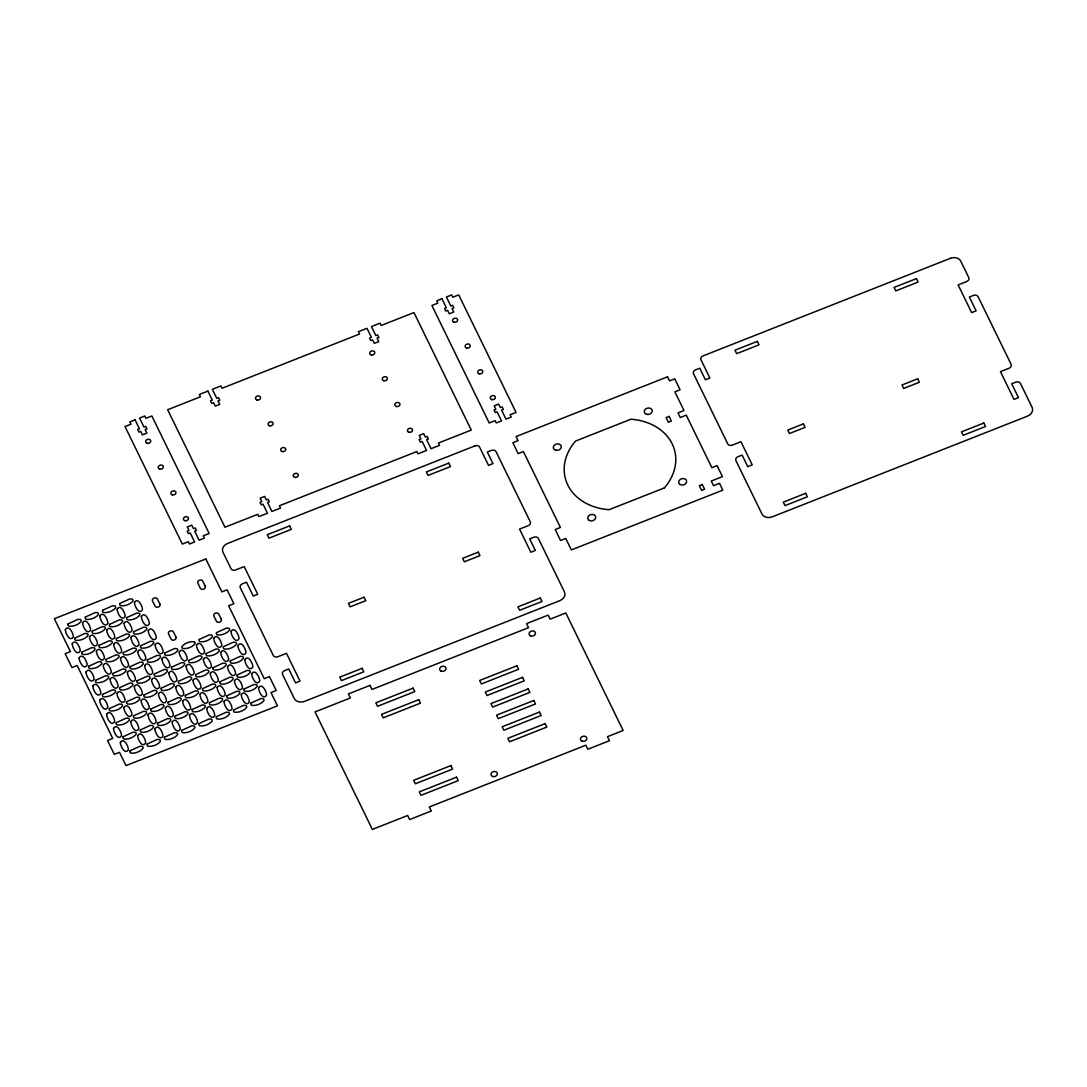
<?xml version="1.0" encoding="UTF-8"?>
<svg xmlns="http://www.w3.org/2000/svg" width="1087" height="1087" viewBox="0 0 1087 1087"><rect width="100%" height="100%" fill="white"/><g stroke="black" fill="none" stroke-linecap="round" stroke-linejoin="round"><path stroke-width="1.5" d="M194.22 641.846C190.13 641.099 184.192 643.314 181.842 646.724A2.554 2.025 -13.8 0 0 182.698 648.477C186.787 649.224 192.725 647.01 195.076 643.599A2.554 2.025 -13.8 0 0 194.22 641.846M65.342 629.59C65.206 632.838 69.894 642.566 73.359 636.914C73.495 633.68 68.807 623.952 65.342 629.59M72.231 643.721C72.095 646.955 76.783 656.684 80.261 651.031C80.384 647.798 75.71 638.069 72.231 643.721M79.134 657.866C78.998 661.1 83.685 670.828 87.15 665.176C87.286 661.942 82.598 652.214 79.134 657.866M82.612 622.783C82.476 626.017 87.164 635.746 90.642 630.093C90.778 626.859 86.09 617.131 82.612 622.783M85.995 671.956C85.873 675.19 90.561 684.919 94.025 679.266C94.161 676.032 89.474 666.304 85.995 671.956M89.501 636.9C89.379 640.148 94.066 649.877 97.531 644.224C97.667 640.977 92.979 631.248 89.501 636.9M92.857 686.019C92.721 689.267 97.409 698.995 100.887 693.343C101.009 690.096 96.335 680.367 92.857 686.019M96.403 651.045C96.267 654.292 100.955 664.021 104.434 658.369C104.569 655.121 99.882 645.393 96.403 651.045M99.895 615.962C99.759 619.21 104.447 628.938 107.912 623.286C108.048 620.038 103.36 610.31 99.895 615.962M99.746 700.15C99.624 703.384 104.298 713.113 107.776 707.46C107.912 704.227 103.224 694.498 99.746 700.15M103.279 665.135C103.143 668.383 107.83 678.111 111.309 672.459C111.431 669.212 106.757 659.483 103.279 665.135M106.784 630.093C106.648 633.327 111.336 643.056 114.814 637.403C114.937 634.169 110.263 624.441 106.784 630.093M106.648 714.295C106.512 717.529 111.2 727.257 114.678 721.605C114.814 718.371 110.127 708.642 106.648 714.295M110.127 679.212C110.004 682.446 114.678 692.174 118.157 686.522C118.293 683.288 113.605 673.56 110.127 679.212M113.687 644.238C113.551 647.472 118.238 657.2 121.703 651.548C121.839 648.314 117.151 638.585 113.687 644.238M113.524 728.385C113.388 731.619 118.075 741.348 121.554 735.695C121.676 732.461 117.002 722.733 113.524 728.385M117.165 609.155C117.029 612.389 121.717 622.117 125.195 616.465C125.331 613.231 120.643 603.502 117.165 609.155M117.029 693.329C116.893 696.577 121.581 706.292 125.059 700.653C125.182 697.406 120.508 687.677 117.029 693.329M120.548 658.328C120.426 661.562 125.1 671.29 128.579 665.638C128.714 662.404 124.027 652.676 120.548 658.328M120.372 742.448C120.249 745.696 124.923 755.411 128.402 749.772C128.538 746.524 123.85 736.796 120.372 742.448M124.054 623.272C123.932 626.506 128.606 636.235 132.084 630.596C132.22 627.348 127.532 617.62 124.054 623.272M123.932 707.474C123.796 710.708 128.483 720.436 131.948 714.784C132.084 711.55 127.396 701.822 123.932 707.474M127.41 672.391C127.274 675.625 131.962 685.353 135.44 679.715C135.562 676.467 130.875 666.739 127.41 672.391M130.956 637.417C130.82 640.651 135.508 650.379 138.987 644.727C139.122 641.493 134.435 631.764 130.956 637.417M130.793 721.564C130.671 724.798 135.345 734.527 138.823 728.888C138.959 725.64 134.272 715.912 130.793 721.564M134.475 602.388C134.34 605.636 139.027 615.364 142.492 609.712C142.628 606.464 137.94 596.736 134.475 602.388M134.299 686.522C134.177 689.756 138.851 699.484 142.329 693.832C142.465 690.598 137.777 680.87 134.299 686.522M137.832 651.507C137.696 654.741 142.383 664.47 145.862 658.817C145.984 655.583 141.31 645.855 137.832 651.507M137.655 735.641C137.519 738.875 142.207 748.603 145.685 742.951C145.807 739.717 141.12 729.988 137.655 735.641M141.364 616.519C141.228 619.753 145.916 629.482 149.395 623.829C149.517 620.595 144.843 610.867 141.364 616.519M141.201 700.653C141.065 703.9 145.753 713.629 149.232 707.977C149.367 704.729 144.68 695.014 141.201 700.653M144.68 665.57C144.557 668.818 149.232 678.546 152.71 672.894C152.846 669.66 148.158 659.931 144.68 665.57M148.267 630.664C148.131 633.898 152.819 643.626 156.283 637.974C156.419 634.74 151.732 625.011 148.267 630.664M148.077 714.743C147.941 717.991 152.628 727.719 156.107 722.067C156.229 718.833 151.555 709.104 148.077 714.743M151.582 679.701C151.446 682.935 156.134 692.664 159.612 687.011C159.735 683.777 155.061 674.049 151.582 679.701M155.128 644.754C155.006 647.988 159.694 657.717 163.159 652.064C163.295 648.83 158.607 639.102 155.128 644.754M154.925 728.82C154.802 732.054 159.476 741.782 162.955 736.13C163.091 732.896 158.403 723.168 154.925 728.82M158.471 693.846C158.349 697.08 163.036 706.808 166.501 701.156C166.637 697.922 161.949 688.193 158.471 693.846M161.99 658.817C161.854 662.065 166.542 671.793 170.02 666.141C170.143 662.893 165.469 653.165 161.99 658.817M165.346 707.936C165.224 711.17 169.898 720.898 173.376 715.246C173.512 712.012 168.825 702.284 165.346 707.936M168.879 672.948C168.757 676.182 173.431 685.911 176.909 680.258C177.045 677.024 172.357 667.296 168.879 672.948M172.208 721.999C172.072 725.246 176.76 734.975 180.225 729.323C180.36 726.075 175.673 716.347 172.208 721.999M175.781 687.093C175.646 690.327 180.333 700.055 183.812 694.403C183.948 691.169 179.26 681.44 175.781 687.093M179.233 651.942C179.097 655.189 183.785 664.918 187.263 659.265C187.399 656.018 182.711 646.289 179.233 651.942M182.657 701.183C182.521 704.417 187.209 714.145 190.687 708.493C190.809 705.259 186.135 695.531 182.657 701.183M186.135 666.073C185.999 669.307 190.687 679.035 194.165 673.383C194.288 670.149 189.6 660.42 186.135 666.073M189.505 715.246C189.383 718.48 194.057 728.208 197.535 722.556C197.671 719.322 192.983 709.594 189.505 715.246M193.024 680.217C192.902 683.451 197.576 693.18 201.054 687.527C201.19 684.294 196.502 674.565 193.024 680.217M196.516 645.135C196.38 648.368 201.068 658.097 204.533 652.445C204.669 649.211 199.981 639.482 196.516 645.135M199.899 694.308C199.777 697.541 204.451 707.27 207.93 701.618C208.065 698.384 203.378 688.655 199.899 694.308M203.405 659.252C203.269 662.486 207.957 672.214 211.435 666.562C211.571 663.328 206.883 653.6 203.405 659.252M206.761 708.371C206.625 711.605 211.313 721.333 214.778 715.681C214.913 712.447 210.226 702.718 206.761 708.371M210.307 673.396C210.171 676.63 214.859 686.359 218.338 680.707C218.46 677.473 213.786 667.744 210.307 673.396M213.786 638.314C213.65 641.547 218.338 651.276 221.816 645.624C221.952 642.39 217.264 632.661 213.786 638.314M217.183 687.487C217.047 690.721 221.734 700.449 225.199 694.797C225.335 691.563 220.647 681.834 217.183 687.487M220.688 652.431C220.552 655.678 225.24 665.407 228.705 659.755C228.841 656.507 224.153 646.779 220.688 652.431M224.031 701.55C223.895 704.797 228.583 714.526 232.061 708.873C232.197 705.626 227.509 695.911 224.031 701.55M227.577 666.576C227.455 669.823 232.129 679.552 235.607 673.899C235.743 670.652 231.055 660.923 227.577 666.576M231.028 631.438C230.906 634.672 235.58 644.401 239.058 638.748C239.194 635.515 234.507 625.786 231.028 631.438M234.452 680.666C234.316 683.913 239.004 693.642 242.483 687.989C242.618 684.742 237.931 675.013 234.452 680.666M237.931 645.556C237.795 648.803 242.483 658.532 245.961 652.879C246.083 649.632 241.409 639.917 237.931 645.556M241.3 694.742C241.178 697.976 245.866 707.705 249.331 702.053C249.466 698.819 244.779 689.09 241.3 694.742M244.833 659.7C244.697 662.948 249.385 672.676 252.85 667.024C252.986 663.777 248.298 654.048 244.833 659.7M251.695 673.791C251.573 677.038 256.26 686.767 259.725 681.114C259.861 677.867 255.173 668.138 251.695 673.791M258.557 687.867C258.421 691.101 263.108 700.83 266.587 695.177C266.709 691.943 262.035 682.215 258.557 687.867M68.101 623.884L67.938 624.373A2.554 2.025 -13.8 0 0 68.794 626.139C72.897 626.873 78.821 624.658 81.172 621.248A2.554 2.025 -13.8 0 0 80.316 619.495L78.019 619.345L68.101 623.884M75.003 638.001L74.84 638.504A2.554 2.025 -13.8 0 0 75.696 640.257C79.786 641.004 85.724 638.789 88.074 635.379A2.554 2.025 -13.8 0 0 87.218 633.612L84.908 633.476L75.003 638.001M85.384 617.063L85.221 617.565A2.554 2.025 -13.8 0 0 86.077 619.318C90.167 620.066 96.104 617.851 98.455 614.44A2.554 2.025 -13.8 0 0 97.599 612.674L95.303 612.538L85.384 617.063M81.892 652.146L81.729 652.648A2.554 2.025 -13.8 0 0 82.585 654.401C86.688 655.148 92.612 652.934 94.963 649.523A2.554 2.025 -13.8 0 0 94.107 647.757L91.811 647.621L81.892 652.146M92.273 631.18L92.11 631.683A2.554 2.025 -13.8 0 0 92.966 633.449C97.056 634.183 102.993 631.968 105.344 628.558A2.554 2.025 -13.8 0 0 104.488 626.805L102.192 626.655L92.273 631.18M102.654 610.242L102.491 610.745A2.554 2.025 -13.8 0 0 103.347 612.497C107.45 613.245 113.374 611.03 115.725 607.619A2.554 2.025 -13.8 0 0 114.869 605.867L112.572 605.717L102.654 610.242M88.767 666.236L88.604 666.739A2.554 2.025 -13.8 0 0 89.46 668.491C93.55 669.239 99.488 667.024 101.838 663.613A2.554 2.025 -13.8 0 0 100.982 661.847L98.686 661.711L88.767 666.236M99.175 645.325L99.012 645.827A2.554 2.025 -13.8 0 0 99.868 647.58C103.958 648.328 109.896 646.113 112.246 642.702A2.554 2.025 -13.8 0 0 111.39 640.95L109.094 640.8L99.175 645.325M109.556 624.373L109.393 624.876A2.554 2.025 -13.8 0 0 110.249 626.628C114.339 627.362 120.277 625.147 122.627 621.75A2.554 2.025 -13.8 0 0 121.771 619.984L119.461 619.848L109.556 624.373M119.937 603.434L119.774 603.924A2.554 2.025 -13.8 0 0 120.63 605.69C124.72 606.424 130.657 604.209 133.008 600.798A2.554 2.025 -13.8 0 0 132.152 599.046L129.842 598.91L119.937 603.434M95.629 680.299L95.452 680.802A2.554 2.025 -13.8 0 0 96.322 682.568C100.412 683.302 106.349 681.087 108.7 677.677A2.554 2.025 -13.8 0 0 107.83 675.924L105.534 675.774L95.629 680.299M106.05 659.415L105.887 659.918A2.554 2.025 -13.8 0 0 106.743 661.684C110.833 662.418 116.771 660.203 119.122 656.793A2.554 2.025 -13.8 0 0 118.266 655.04L115.956 654.89L106.05 659.415M116.445 638.517L116.282 639.007A2.554 2.025 -13.8 0 0 117.138 640.773C121.241 641.507 127.165 639.292 129.516 635.881A2.554 2.025 -13.8 0 0 128.66 634.129L126.364 633.993L116.445 638.517M126.826 617.552L126.663 618.055A2.554 2.025 -13.8 0 0 127.519 619.807C131.609 620.555 137.546 618.34 139.897 614.929A2.554 2.025 -13.8 0 0 139.041 613.177L136.745 613.027L126.826 617.552M102.518 694.43L102.355 694.933A2.554 2.025 -13.8 0 0 103.211 696.685C107.3 697.419 113.238 695.204 115.589 691.808A2.554 2.025 -13.8 0 0 114.733 690.041L112.437 689.905L102.518 694.43M112.899 673.492L112.735 673.994A2.554 2.025 -13.8 0 0 113.591 675.747C117.681 676.481 123.619 674.266 125.97 670.869A2.554 2.025 -13.8 0 0 125.114 669.103L122.817 668.967L112.899 673.492M123.32 652.608L123.157 653.11A2.554 2.025 -13.8 0 0 124.013 654.863C128.103 655.597 134.041 653.382 136.391 649.985A2.554 2.025 -13.8 0 0 135.535 648.219L133.239 648.083L123.32 652.608M133.728 631.696L133.565 632.199A2.554 2.025 -13.8 0 0 134.421 633.952C138.511 634.699 144.449 632.485 146.799 629.074A2.554 2.025 -13.8 0 0 145.943 627.308L143.633 627.172L133.728 631.696M109.42 708.575L109.257 709.077A2.554 2.025 -13.8 0 0 110.113 710.83C114.203 711.564 120.141 709.349 122.491 705.939A2.554 2.025 -13.8 0 0 121.635 704.186L119.339 704.05L109.42 708.575M119.801 687.609L119.638 688.112A2.554 2.025 -13.8 0 0 120.494 689.865C124.584 690.612 130.522 688.397 132.872 684.987A2.554 2.025 -13.8 0 0 132.003 683.234L129.706 683.084L119.801 687.609M130.182 666.671L130.005 667.173A2.554 2.025 -13.8 0 0 130.875 668.926C134.965 669.674 140.902 667.459 143.239 664.048A2.554 2.025 -13.8 0 0 142.383 662.296L140.087 662.146L130.182 666.671M140.603 645.787L140.427 646.289A2.554 2.025 -13.8 0 0 141.296 648.042C145.386 648.79 151.324 646.575 153.675 643.164A2.554 2.025 -13.8 0 0 152.805 641.398L150.509 641.262L140.603 645.787M116.295 722.665L116.132 723.168A2.554 2.025 -13.8 0 0 116.988 724.92C121.078 725.654 127.016 723.439 129.367 720.042A2.554 2.025 -13.8 0 0 128.511 718.276L126.201 718.14L116.295 722.665M126.69 701.754L126.527 702.256A2.554 2.025 -13.8 0 0 127.383 704.009C131.486 704.756 137.41 702.542 139.761 699.131A2.554 2.025 -13.8 0 0 138.905 697.365L136.609 697.229L126.69 701.754M137.071 680.802L136.908 681.291A2.554 2.025 -13.8 0 0 137.764 683.057C141.853 683.791 147.791 681.576 150.142 678.166A2.554 2.025 -13.8 0 0 149.286 676.413L146.99 676.277L137.071 680.802M147.452 659.863L147.288 660.352A2.554 2.025 -13.8 0 0 148.145 662.119C152.234 662.853 158.172 660.638 160.523 657.227A2.554 2.025 -13.8 0 0 159.667 655.475L157.37 655.325L147.452 659.863M123.144 736.728L122.98 737.231A2.554 2.025 -13.8 0 0 123.836 738.983C127.926 739.731 133.864 737.516 136.215 734.105A2.554 2.025 -13.8 0 0 135.359 732.353L133.062 732.203L123.144 736.728M133.565 715.844L133.402 716.347A2.554 2.025 -13.8 0 0 134.258 718.099C138.348 718.847 144.286 716.632 146.636 713.221A2.554 2.025 -13.8 0 0 145.78 711.469L143.484 711.319L133.565 715.844M143.973 694.933L143.81 695.435A2.554 2.025 -13.8 0 0 144.666 697.202C148.756 697.936 154.694 695.721 157.044 692.31A2.554 2.025 -13.8 0 0 156.188 690.558L153.878 690.408L143.973 694.933M154.354 673.981L154.177 674.483A2.554 2.025 -13.8 0 0 155.047 676.236C159.137 676.984 165.075 674.769 167.425 671.358A2.554 2.025 -13.8 0 0 166.556 669.592L164.259 669.456L154.354 673.981M130.005 750.791L129.842 751.294A2.554 2.025 -13.8 0 0 130.698 753.06C134.788 753.794 140.726 751.579 143.076 748.169A2.554 2.025 -13.8 0 0 142.22 746.416L139.924 746.266L130.005 750.791M164.721 653.042L164.558 653.545A2.554 2.025 -13.8 0 0 165.414 655.298C169.518 656.045 175.442 653.83 177.792 650.42A2.554 2.025 -13.8 0 0 176.936 648.654L174.64 648.518L164.721 653.042M140.427 729.921L140.25 730.41A2.554 2.025 -13.8 0 0 141.12 732.176C145.21 732.91 151.147 730.695 153.484 727.285A2.554 2.025 -13.8 0 0 152.628 725.532L150.332 725.396L140.427 729.921M150.848 709.037L150.672 709.526A2.554 2.025 -13.8 0 0 151.541 711.292C155.631 712.026 161.569 709.811 163.92 706.401A2.554 2.025 -13.8 0 0 163.05 704.648L160.754 704.498L150.848 709.037M161.243 688.125L161.08 688.628A2.554 2.025 -13.8 0 0 161.936 690.381C166.026 691.115 171.963 688.9 174.314 685.503A2.554 2.025 -13.8 0 0 173.458 683.737L171.162 683.601L161.243 688.125M171.624 667.16L171.461 667.663A2.554 2.025 -13.8 0 0 172.317 669.415C176.407 670.163 182.344 667.948 184.695 664.537A2.554 2.025 -13.8 0 0 183.839 662.785L181.543 662.635L171.624 667.16M147.275 743.984L147.112 744.486A2.554 2.025 -13.8 0 0 147.968 746.239C152.071 746.973 157.995 744.758 160.346 741.361A2.554 2.025 -13.8 0 0 159.49 739.595L157.194 739.459L147.275 743.984M157.697 723.1L157.533 723.602A2.554 2.025 -13.8 0 0 158.389 725.355C162.479 726.102 168.417 723.888 170.768 720.477A2.554 2.025 -13.8 0 0 169.912 718.711L167.615 718.575L157.697 723.1M168.118 702.216L167.955 702.718A2.554 2.025 -13.8 0 0 168.811 704.471C172.901 705.218 178.839 703.004 181.189 699.593A2.554 2.025 -13.8 0 0 180.333 697.827L178.037 697.691L168.118 702.216M178.526 681.304L178.363 681.807A2.554 2.025 -13.8 0 0 179.219 683.56C183.309 684.307 189.247 682.092 191.597 678.682A2.554 2.025 -13.8 0 0 190.741 676.929L188.431 676.78L178.526 681.304M188.907 660.352L188.73 660.842A2.554 2.025 -13.8 0 0 189.586 662.608C193.69 663.342 199.614 661.127 201.965 657.717A2.554 2.025 -13.8 0 0 201.109 655.964L198.812 655.828L188.907 660.352M164.558 737.163L164.395 737.665A2.554 2.025 -13.8 0 0 165.251 739.418C169.341 740.165 175.279 737.951 177.629 734.54A2.554 2.025 -13.8 0 0 176.773 732.787L174.477 732.638L164.558 737.163M199.274 639.414L199.111 639.903A2.554 2.025 -13.8 0 0 199.967 641.67C204.071 642.403 209.995 640.189 212.345 636.778A2.554 2.025 -13.8 0 0 211.489 635.025L209.193 634.89L199.274 639.414M174.966 716.279L174.803 716.781A2.554 2.025 -13.8 0 0 175.659 718.534C179.763 719.281 185.687 717.067 188.037 713.656A2.554 2.025 -13.8 0 0 187.181 711.903L184.885 711.754L174.966 716.279M185.401 695.395L185.225 695.897A2.554 2.025 -13.8 0 0 186.094 697.65C190.184 698.397 196.122 696.183 198.459 692.772A2.554 2.025 -13.8 0 0 197.603 691.019L195.307 690.87L185.401 695.395M195.796 674.497L195.633 674.986A2.554 2.025 -13.8 0 0 196.489 676.753C200.579 677.486 206.516 675.272 208.867 671.861A2.554 2.025 -13.8 0 0 208.011 670.108L205.715 669.972L195.796 674.497M206.177 653.532L206.014 654.034A2.554 2.025 -13.8 0 0 206.87 655.787C210.96 656.534 216.897 654.32 219.248 650.909A2.554 2.025 -13.8 0 0 218.392 649.143L216.096 649.007L206.177 653.532M181.828 730.355L181.665 730.844A2.554 2.025 -13.8 0 0 182.521 732.611C186.624 733.345 192.548 731.13 194.899 727.719A2.554 2.025 -13.8 0 0 194.043 725.967L191.747 725.817L181.828 730.355M216.558 632.593L216.395 633.096A2.554 2.025 -13.8 0 0 217.251 634.849C221.34 635.596 227.278 633.381 229.629 629.971A2.554 2.025 -13.8 0 0 228.773 628.204L226.463 628.069L216.558 632.593M192.25 709.471L192.086 709.96A2.554 2.025 -13.8 0 0 192.942 711.727C197.032 712.461 202.97 710.246 205.321 706.835A2.554 2.025 -13.8 0 0 204.465 705.083L202.168 704.947L192.25 709.471M202.671 688.587L202.508 689.076A2.554 2.025 -13.8 0 0 203.364 690.843C207.454 691.577 213.392 689.362 215.742 685.951A2.554 2.025 -13.8 0 0 214.886 684.199L212.59 684.063L202.671 688.587M213.079 667.676L212.903 668.179A2.554 2.025 -13.8 0 0 213.772 669.932C217.862 670.679 223.8 668.464 226.15 665.054A2.554 2.025 -13.8 0 0 225.281 663.287L222.984 663.152L213.079 667.676M223.446 646.711L223.283 647.213A2.554 2.025 -13.8 0 0 224.139 648.98C228.243 649.713 234.167 647.499 236.518 644.088A2.554 2.025 -13.8 0 0 235.662 642.335L233.365 642.186L223.446 646.711M199.111 723.534L198.948 724.037A2.554 2.025 -13.8 0 0 199.804 725.79C203.894 726.537 209.832 724.322 212.182 720.912A2.554 2.025 -13.8 0 0 211.326 719.146L209.017 719.01L199.111 723.534M209.519 702.65L209.356 703.153A2.554 2.025 -13.8 0 0 210.212 704.906C214.316 705.653 220.24 703.438 222.59 700.028A2.554 2.025 -13.8 0 0 221.734 698.262L219.438 698.126L209.519 702.65M219.941 681.766L219.778 682.269A2.554 2.025 -13.8 0 0 220.634 684.022C224.737 684.769 230.661 682.554 233.012 679.144A2.554 2.025 -13.8 0 0 232.156 677.378L229.86 677.242L219.941 681.766M230.349 660.855L230.186 661.358A2.554 2.025 -13.8 0 0 231.042 663.111C235.132 663.858 241.069 661.643 243.42 658.233A2.554 2.025 -13.8 0 0 242.564 656.48L240.268 656.331L230.349 660.855M216.381 716.713L216.218 717.216A2.554 2.025 -13.8 0 0 217.074 718.969C221.164 719.716 227.101 717.502 229.452 714.091A2.554 2.025 -13.8 0 0 228.596 712.338L226.3 712.189L216.381 716.713M226.803 695.829L226.639 696.332A2.554 2.025 -13.8 0 0 227.496 698.099C231.585 698.832 237.523 696.618 239.874 693.207A2.554 2.025 -13.8 0 0 239.018 691.454L236.708 691.305L226.803 695.829M237.224 674.945L237.061 675.448A2.554 2.025 -13.8 0 0 237.917 677.215C242.007 677.948 247.945 675.734 250.295 672.323A2.554 2.025 -13.8 0 0 249.439 670.57L247.143 670.421L237.224 674.945M233.664 709.906L233.501 710.395A2.554 2.025 -13.8 0 0 234.357 712.162C238.447 712.895 244.385 710.681 246.735 707.27A2.554 2.025 -13.8 0 0 245.879 705.517L243.57 705.381L233.664 709.906M244.072 689.022L243.909 689.525A2.554 2.025 -13.8 0 0 244.765 691.278C248.855 692.011 254.793 689.797 257.143 686.4A2.554 2.025 -13.8 0 0 256.287 684.633L253.991 684.497L244.072 689.022M250.934 703.085L250.771 703.588A2.554 2.025 -13.8 0 0 251.627 705.341C255.717 706.088 261.654 703.873 264.005 700.463A2.554 2.025 -13.8 0 0 263.149 698.696L260.853 698.561L250.934 703.085M664.347 487.914L609.128 509.694A56.402 44.662 -13.8 0 1 575.553 441.064L630.936 419.215A56.402 44.662 -13.8 0 1 664.347 487.914M135.073 419.827L129.856 421.878L130.983 424.202L125.019 426.552L182.331 544.071L188.309 541.706L189.437 544.016L194.641 541.965L190.239 532.943L188.445 533.649L187.209 531.108L189.002 530.402L187.304 526.923L191.774 525.17L193.472 528.635L195.266 527.929L196.502 530.47L194.709 531.176L199.111 540.198L204.342 538.133L203.215 535.823L209.166 533.472L151.854 415.968L145.889 418.318L144.761 416.008L139.544 418.06L143.946 427.082L145.726 426.376L146.976 428.917L145.182 429.623L146.881 433.102L142.397 434.868L140.712 431.39L138.919 432.096L137.682 429.555L139.462 428.849L135.073 419.827M207.902 391.089L199.329 394.472L200.456 396.782L167.656 409.731L224.968 527.236L257.768 514.3L258.896 516.61L267.47 513.227L263.068 504.205L261.274 504.911L260.038 502.371L261.831 501.664L260.133 498.199L264.603 496.433L266.301 499.898L268.095 499.191L269.331 501.746L267.538 502.452L271.94 511.474L280.514 508.091L279.386 505.768L416.851 451.54L417.979 453.85L426.552 450.466L422.15 441.444L420.37 442.151L419.12 439.61L420.914 438.903L419.229 435.425L423.699 433.672L425.384 437.137L427.177 436.43L428.414 438.971L426.634 439.678L431.023 448.7L439.596 445.317L438.469 443.007L471.269 430.072L413.957 312.553L381.157 325.489L380.029 323.179L371.455 326.562L375.857 335.584L377.651 334.878L378.887 337.418L377.094 338.125L378.792 341.603L374.322 343.37L372.624 339.891L370.844 340.598L369.594 338.057L371.387 337.35L366.985 328.328L358.411 331.712L359.539 334.022L222.074 388.263L220.946 385.939L212.373 389.323L216.775 398.345L218.555 397.638L219.805 400.193L218.011 400.899L219.71 404.364L215.226 406.13L213.541 402.666L211.748 403.359L210.511 400.818L212.291 400.111L207.902 391.089M441.933 298.762L436.716 300.814L437.844 303.124L431.892 305.474L489.204 422.992L495.183 420.642L496.311 422.952L501.515 420.9L497.112 411.878L495.319 412.584L494.082 410.03L495.876 409.323L494.177 405.859L498.648 404.092L500.346 407.571L502.126 406.864L503.376 409.405L501.583 410.112L505.985 419.134L511.216 417.068L510.088 414.758L516.04 412.408L458.728 294.89L452.763 297.24L451.635 294.93L446.417 296.996L450.82 306.018L452.6 305.311L453.85 307.852L452.056 308.559L453.741 312.023L449.271 313.79L447.586 310.325L445.792 311.031L444.556 308.477L446.336 307.784L441.933 298.762M475.06 445.847L227.563 543.486A8.017 6.359 -13.8 0 0 222.944 552.169L231.001 568.678A3.628 2.867 -13.8 0 0 235.621 569.955L244.195 566.585L257.714 594.29L253.244 596.056L246.491 582.224L242.387 583.841A3.628 2.867 -13.8 0 0 240.295 587.768L273.272 655.447A3.628 2.867 -13.8 0 0 277.905 656.725L286.479 653.341L300.012 681.101L295.542 682.867L288.762 668.981L284.672 670.597A3.628 2.867 -13.8 0 0 282.579 674.524L294.292 698.533A8.057 6.386 -13.8 0 0 304.564 701.373L559.819 600.663A8.057 6.386 -13.8 0 0 564.452 591.939L538.418 538.541A3.628 2.867 -13.8 0 0 533.799 537.263L529.682 538.88L535.32 550.457L530.85 552.223L519.572 529.084L528.173 525.687A3.601 2.853 -13.8 0 0 530.252 521.787L496.08 451.689A3.628 2.867 -13.8 0 0 491.46 450.412L487.329 452.043L492.968 463.605L488.498 465.372L479.584 447.097A3.546 2.813 -13.8 0 0 475.06 445.847M950.5 258.271L703.004 355.911A3.546 2.813 -13.8 0 0 700.966 359.756L709.879 378.031L705.409 379.784L699.756 368.221L695.626 369.852A3.628 2.867 -13.8 0 0 693.547 373.779L727.746 443.863A3.601 2.853 -13.8 0 0 732.353 445.14L740.954 441.743L752.231 464.869L747.761 466.636L742.122 455.073L738.005 456.689A3.628 2.867 -13.8 0 0 735.926 460.616L761.973 514.015A8.057 6.386 -13.8 0 0 772.246 516.855L1027.5 416.144A8.057 6.386 -13.8 0 0 1032.134 407.421L1020.435 383.426A3.628 2.867 -13.8 0 0 1015.801 382.148L1011.712 383.765L1018.478 397.638L1014.008 399.405L1000.461 371.645L1009.035 368.262A3.628 2.867 -13.8 0 0 1011.114 364.335L978.096 296.683A3.628 2.867 -13.8 0 0 973.476 295.406L969.373 297.023L976.112 310.868L971.642 312.621L958.123 284.916L966.696 281.533A3.628 2.867 -13.8 0 0 968.789 277.606L960.731 261.097A8.017 6.359 -13.8 0 0 950.5 258.271M205.823 558.963L54.35 618.72L70.41 651.643L65.193 653.695L71.959 667.581L77.177 665.516L112.735 738.426L107.518 740.492L114.284 754.364L119.502 752.313L125.997 765.615L277.47 705.843L270.989 692.555L276.207 690.49L269.44 676.617L264.223 678.668L228.65 605.758L233.868 603.706L227.101 589.82L221.884 591.885L205.823 558.963M289.645 525.891L267.28 534.709L268.965 538.187L291.33 529.355L289.645 525.891M448.727 463.13L426.362 471.948L428.061 475.413L450.426 466.595L448.727 463.13M667.54 376.795L516.067 436.566L518.064 440.656L512.847 442.708L518.173 453.659L523.404 451.594L560.403 527.453L555.185 529.518L560.539 540.511L565.756 538.445L571.354 549.913L722.828 490.142L719.499 483.307L713.534 485.658L711.278 481.038L722.461 476.622L717.094 465.63L711.876 467.695L686.25 415.152L680.285 417.503L678.03 412.87L683.995 410.519L674.878 391.836L680.095 389.771L674.755 378.833L669.538 380.885L667.54 376.795M757.34 341.372L734.975 350.191L736.66 353.669L759.025 344.837L757.34 341.372M916.423 278.612L894.057 287.43L895.756 290.895L918.121 282.076L916.423 278.612M669.076 416.403L666.1 417.585L668.356 422.204L671.331 421.022L669.076 416.403M364.077 597.211L348.411 603.38L350.109 606.859L365.762 600.676L364.077 597.211M478.28 552.155L462.627 558.324L464.312 561.802L479.965 555.62L478.28 552.155M803.442 423.862L787.79 430.044L789.475 433.509L805.127 427.327L803.442 423.862M917.645 378.806L901.993 384.988L903.677 388.453L919.344 382.271L917.645 378.806M702.324 484.571L699.349 485.74L701.604 490.373L704.58 489.191L702.324 484.571M362.134 668.315L339.769 677.133L341.454 680.611L363.819 671.78L362.134 668.315M540.307 598.013L517.942 606.845L519.627 610.31L541.992 601.491L540.307 598.013M805.671 493.321L783.306 502.153L784.991 505.618L807.356 496.8L805.671 493.321M983.844 423.033L961.479 431.852L963.164 435.316L985.529 426.498L983.844 423.033M370.015 685.394L348.397 693.927L350.367 697.976L315.04 711.917L372.352 829.422L407.693 815.481L409.663 819.53L431.281 811.011L429.311 806.962L585.866 745.193L587.836 749.242L609.454 740.709L607.484 736.66L623.136 730.491L565.824 612.973L550.158 619.155L548.188 615.106L526.57 623.625L528.54 627.675L371.985 689.443L370.015 685.394M413.114 688.112L375.844 702.813L377.542 706.292L414.813 691.59L413.114 688.112M418.767 699.675L381.483 714.39L383.181 717.855L420.452 703.153L418.767 699.675M516.909 665.787L479.639 680.489L481.324 683.968L518.594 669.252L516.909 665.787M522.548 677.35L485.278 692.052L486.962 695.531L524.247 680.829L522.548 677.35M528.187 688.913L490.916 703.629L492.615 707.093L529.885 692.392L528.187 688.913M533.826 700.49L496.555 715.192L498.254 718.656L535.524 703.955L533.826 700.49M539.478 712.053L502.194 726.755L503.892 730.233L541.163 715.518L539.478 712.053M545.117 723.616L507.846 738.318L509.531 741.796L546.802 727.081L545.117 723.616M450.915 765.601L413.644 780.317L415.343 783.781L452.613 769.08L450.915 765.601M456.554 777.178L419.283 791.879L420.982 795.344L458.252 780.643L456.554 777.178M679.837 484.286L679.647 484.163A4.022 3.193 -13.8 0 1 681.739 478.728A4.022 3.193 -13.8 0 1 686.522 482.248A4.022 3.193 -13.8 0 1 680 484.422L679.837 484.286M588.896 520.157L588.706 520.048A4.022 3.193 -13.8 0 1 590.798 514.613A4.022 3.193 -13.8 0 1 595.581 518.132A4.022 3.193 -13.8 0 1 589.059 520.306L588.896 520.157M205.226 586.246L202.753 581.151A2.663 2.106 -13.8 0 0 199.356 580.213A2.663 2.106 -13.8 0 0 197.834 583.094L200.307 588.189A2.663 2.106 -13.8 0 0 203.704 589.127A2.663 2.106 -13.8 0 0 205.226 586.246M221.272 619.182L218.786 614.101A2.663 2.106 -13.8 0 0 215.403 613.163A2.663 2.106 -13.8 0 0 213.867 616.03L216.354 621.125A2.663 2.106 -13.8 0 0 219.751 622.063A2.663 2.106 -13.8 0 0 221.272 619.182M159.925 604.114L157.438 599.019A2.663 2.106 -13.8 0 0 154.055 598.081A2.663 2.106 -13.8 0 0 152.52 600.962L155.006 606.057A2.663 2.106 -13.8 0 0 158.389 606.994A2.663 2.106 -13.8 0 0 159.925 604.114M175.945 637.064L173.472 631.982A2.663 2.106 -13.8 0 0 170.075 631.044A2.663 2.106 -13.8 0 0 168.553 633.925L171.026 639.007A2.663 2.106 -13.8 0 0 174.423 639.944A2.663 2.106 -13.8 0 0 175.945 637.064M491.786 399.608A2.582 2.038 -13.8 0 0 495.373 397.203A2.582 2.038 -13.8 0 0 491.338 396.089A2.582 2.038 -13.8 0 0 491.786 399.608M479.204 373.819A2.582 2.038 -13.8 0 0 482.791 371.414A2.582 2.038 -13.8 0 0 478.769 370.3A2.582 2.038 -13.8 0 0 479.204 373.819M466.622 348.017A2.582 2.038 -13.8 0 0 470.209 345.612A2.582 2.038 -13.8 0 0 466.187 344.497A2.582 2.038 -13.8 0 0 466.622 348.017M454.04 322.228A2.582 2.038 -13.8 0 0 457.627 319.823A2.582 2.038 -13.8 0 0 453.605 318.708A2.582 2.038 -13.8 0 0 454.04 322.228M184.912 520.673A2.582 2.038 -13.8 0 0 188.499 518.268A2.582 2.038 -13.8 0 0 184.477 517.154A2.582 2.038 -13.8 0 0 184.912 520.673M172.33 494.884A2.582 2.038 -13.8 0 0 175.917 492.479A2.582 2.038 -13.8 0 0 171.895 491.365A2.582 2.038 -13.8 0 0 172.33 494.884M159.748 469.095A2.582 2.038 -13.8 0 0 163.335 466.69A2.582 2.038 -13.8 0 0 159.313 465.576A2.582 2.038 -13.8 0 0 159.748 469.095M147.166 443.292A2.582 2.038 -13.8 0 0 150.753 440.901A2.582 2.038 -13.8 0 0 146.731 439.787A2.582 2.038 -13.8 0 0 147.166 443.292M582.17 741.198A3.22 2.554 -13.8 0 0 586.803 738.358A3.22 2.554 -13.8 0 0 581.885 736.755A3.22 2.554 -13.8 0 0 582.17 741.198M530.524 635.827A3.22 2.554 -13.8 0 0 535.456 633.381A3.22 2.554 -13.8 0 0 530.85 631.33A3.22 2.554 -13.8 0 0 530.524 635.827M492.846 776.526A3.22 2.554 -13.8 0 0 497.33 773.523A3.22 2.554 -13.8 0 0 492.302 772.137A3.22 2.554 -13.8 0 0 492.846 776.526M441.105 671.141A3.22 2.554 -13.8 0 0 446.01 668.641A3.22 2.554 -13.8 0 0 441.363 666.644A3.22 2.554 -13.8 0 0 441.105 671.141M256.98 399.975A2.582 2.038 -13.8 0 0 260.567 397.57A2.582 2.038 -13.8 0 0 256.532 396.456A2.582 2.038 -13.8 0 0 256.98 399.975M269.562 425.764A2.582 2.038 -13.8 0 0 273.136 423.359A2.582 2.038 -13.8 0 0 269.114 422.259A2.582 2.038 -13.8 0 0 269.562 425.764M282.131 451.567A2.582 2.038 -13.8 0 0 285.718 449.162A2.582 2.038 -13.8 0 0 281.696 448.048A2.582 2.038 -13.8 0 0 282.131 451.567M294.713 477.356A2.582 2.038 -13.8 0 0 298.3 474.951A2.582 2.038 -13.8 0 0 294.278 473.837A2.582 2.038 -13.8 0 0 294.713 477.356M371.183 354.919A2.582 2.038 -13.8 0 0 374.77 352.514A2.582 2.038 -13.8 0 0 370.735 351.4A2.582 2.038 -13.8 0 0 371.183 354.919M383.765 380.708A2.582 2.038 -13.8 0 0 387.352 378.303A2.582 2.038 -13.8 0 0 383.317 377.189A2.582 2.038 -13.8 0 0 383.765 380.708M396.347 406.511A2.582 2.038 -13.8 0 0 399.934 404.106A2.582 2.038 -13.8 0 0 395.899 402.992A2.582 2.038 -13.8 0 0 396.347 406.511M408.916 432.3A2.582 2.038 -13.8 0 0 412.503 429.895A2.582 2.038 -13.8 0 0 408.481 428.781A2.582 2.038 -13.8 0 0 408.916 432.3M556 450.276A4.022 3.193 -13.8 0 0 561.218 446.159A4.022 3.193 -13.8 0 0 554.696 444.909A4.022 3.193 -13.8 0 0 556 450.276M646.887 414.392A4.022 3.193 -13.8 0 0 652.173 410.329A4.022 3.193 -13.8 0 0 645.692 408.984A4.022 3.193 -13.8 0 0 646.887 414.392"/></g></svg>
